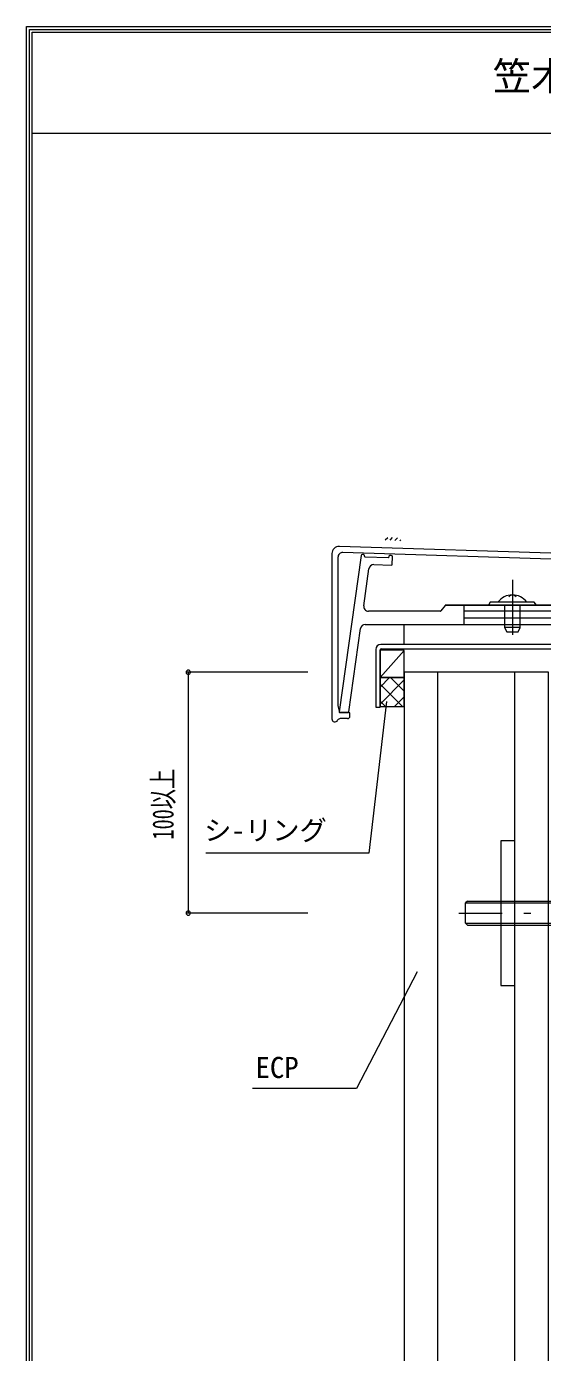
# Model space of a CAD drawing. Units: millimetres, scale not verified. Extents: x -1209 to 1209, y -852 to 852.
# Drawn here: x -1209 to -995, y 302 to 852 of the extents above; entities that cross this region are included whole.
import ezdxf
from ezdxf.enums import TextEntityAlignment as Align

# ---------------------------------------------------------------- set-up
doc = ezdxf.new("R2010")
doc.units = ezdxf.units.MM
doc.header["$LTSCALE"] = 3
doc.linetypes.add('USER4', pattern=[13, 6, -3, 1, -3])
doc.linetypes.add('USER8', pattern=[3, 0.5, -2.5])
for name, color, linetype, lineweight in [('0-1_0-0WAKU', 7, 'Continuous', 18), ('0-2_0-1AL', 5, 'Continuous', 18), ('0-3_0-2SUNPO', 7, 'Continuous', 18), ('0-5_0-4KANAMONO', 6, 'Continuous', 18), ('0-6_0-5FUKUSIZA', 3, 'Continuous', 18), ('0-A_0-ASIAGE', 4, 'Continuous', 18), ('0-B_F-F_J_ADD', 7, 'USER8', 18)]:
    doc.layers.add(name, color=color, linetype=linetype, lineweight=lineweight)
doc.styles.add('ＭＳ ゴシック', font='')
doc.styles.get('ＭＳ ゴシック').set_extended_font_data('MS Gothic')

msp = doc.modelspace()

# ---------------------------------------------------------------- linework, layer by layer
at = {"layer": '0-1_0-0WAKU'}
for p, q in [((-1209.414, 852.414), (1209.414, 852.414)), ((-1209.414, -852.414), (-1209.414, 852.414)), ((-1208.207, 851.207), (1208.207, 851.207)), ((-1208.207, -851.207), (-1208.207, 851.207)), ((-1207, 850), (1207, 850)), ((-1207, -850), (-1207, 850)), ((-1207, 808.159), (1207, 808.159))]:
    msp.add_line(p, q, dxfattribs=at)
at = {"layer": '0-2_0-1AL'}
for p, q in [((-1038.507, 107.048), (-1038.507, 584.293)), ((-1006.507, 107.048), (-1006.507, 584.293))]:
    msp.add_line(p, q, dxfattribs=at)
msp.add_lwpolyline([(-992.507, 107.048), (-992.507, 584.293), (-1052.507, 584.293), (-1052.507, 107.048)], dxfattribs=at)
at = {"layer": '0-3_0-2SUNPO'}
for p, q in [((-1092.507, 584.293), (-1143.197, 584.293)), ((-1142.197, 584.293), (-1142.197, 484.293)), ((-1092.507, 484.293), (-1143.197, 484.293)), ((-1047.047, 459.864), (-1072.284, 411.532)), ((-1072.284, 411.532), (-1115.444, 411.532))]:
    msp.add_line(p, q, dxfattribs=at)
at = {"layer": '0-3_0-2SUNPO', "linetype": 'USER4'}
msp.add_line((-1029.808, 484.293), (-967.062, 484.293), dxfattribs=at)
at = {"layer": '0-3_0-2SUNPO'}
msp.add_lwpolyline([(-1059.838, 572.192), (-1067.17, 509.214), (-1134.925, 509.214)], dxfattribs=at)
for centre, start, end in [((-1142.197, 584.293), 90, 270), ((-1142.197, 584.293), 270, 90), ((-1142.197, 484.293), 90, 270), ((-1142.197, 484.293), 270, 90)]:
    msp.add_arc(centre, 0.875, start, end, dxfattribs=at)
at = {"layer": '0-5_0-4KANAMONO'}
for p, q in [((-1026.207, 489.293), (-1027.007, 488.493)), ((-1027.007, 488.493), (-1015.507, 488.493)), ((-1027.007, 480.093), (-1027.007, 488.493)), ((-1026.207, 489.293), (-1015.507, 489.293)), ((-1015.507, 489.293), (-986.507, 489.293)), ((-1015.507, 488.493), (-986.507, 488.493)), ((-1026.207, 479.293), (-1027.007, 480.093))]:
    msp.add_line(p, q, dxfattribs=at)
msp.add_lwpolyline([(-1012.342, 454.293), (-1006.507, 454.293), (-1006.507, 514.293), (-1012.342, 514.293)], close=True, dxfattribs=at)
for points in [[(-1027.007, 480.093), (-1015.507, 480.093), (-986.507, 480.093)], [(-1026.207, 479.293), (-1015.507, 479.293), (-986.507, 479.293)]]:
    msp.add_lwpolyline(points, dxfattribs=at)
at = {"layer": '0-6_0-5FUKUSIZA'}
for p, q in [((-1062.505, 578.167), (-1058.558, 582.114)), ((-1062.505, 571.096), (-1052.507, 581.094)), ((-1053.143, 570.013), (-1062.505, 579.375)), ((-1052.507, 576.448), (-1058.173, 582.114)), ((-1056.516, 570.013), (-1052.507, 574.023)), ((-1060.214, 570.013), (-1062.505, 572.304))]:
    msp.add_line(p, q, dxfattribs=at)
for points in [[(-1062.505, 582.114), (-1052.507, 593.298), (-1062.505, 593.414)], [(-1062.505, 570.013), (-1052.507, 570.013), (-1052.507, 582.114), (-1062.505, 582.114)]]:
    msp.add_lwpolyline(points, close=True, dxfattribs=at)
msp.add_lwpolyline([(-1062.505, 582.114), (-1052.507, 582.114), (-1052.507, 593.298)], dxfattribs=at)
at = {"layer": '0-A_0-ASIAGE'}
for p, q in [((-1082.507, 633.544), (-1082.507, 564.908)), ((-684.253, 623.714), (-1079.396, 636.542)), ((-686.933, 621.32), (-1077.933, 633.986)), ((-1080.007, 631.987), (-1080.007, 570.557)), ((-1070.4, 632.711), (-1079.504, 567.9)), ((-1069.386, 633.125), (-1069.888, 633.142)), ((-1068.923, 632.442), (-1068.907, 632.556)), ((-1059.153, 631.796), (-1068.635, 632.101)), ((-1065.081, 628.985), (-1057.751, 628.75)), ((-1058.838, 632.286), (-1058.844, 632.087)), ((-1057.822, 632.754), (-1058.322, 632.77)), ((-1057.441, 629.04), (-1057.338, 632.238)), ((-1069.279, 611.936), (-1067.125, 627.264)), ((-1007.507, 622.602), (-1007.507, 599.786)), ((-1035.497, 612.045), (-1037.317, 609.771)), ((-947.551, 612.158), (-1035.263, 612.158)), ((-1027.507, 604.158), (-1027.507, 612.158)), ((-1037.551, 609.658), (-1067.298, 609.658)), ((-957.507, 609.658), (-1027.507, 609.658)), ((-1027.507, 606.908), (-957.507, 606.908)), ((-1075.477, 567.816), (-1070.613, 602.436)), ((-1068.633, 604.158), (-696.848, 604.158)), ((-1004.257, 602.875), (-1010.757, 602.875)), ((-702.799, 595.79), (-1062.225, 595.79)), ((-1062.005, 594.07), (-703.019, 594.07)), ((-1080.007, 570.557), (-1079.418, 567.557)), ((-1075.307, 567.557), (-1079.418, 567.557)), ((-1079.207, 567.558), (-1075.774, 567.558)), ((-1075.007, 566.057), (-1075.007, 567.257)), ((-1076.007, 565.057), (-1079.012, 565.057))]:
    msp.add_line(p, q, dxfattribs=at)
for points in [[(-1035.507, 612.158), (-947.507, 612.158), (-945.507, 609.658)], [(-1010.757, 612.158), (-1010.757, 602.875), (-1009.83, 601.129), (-1005.184, 601.129), (-1004.257, 602.875), (-1004.257, 612.158)], [(-1052.507, 595.79), (-1052.507, 604.158), (-722.507, 604.158), (-722.507, 595.79)], [(-1064.225, 593.79), (-1064.225, 569.791), (-1062.505, 569.791), (-1062.505, 593.57)]]:
    msp.add_lwpolyline(points, dxfattribs=at)
msp.add_lwpolyline([(-1016.81, 613.403), (-1017.507, 612.158), (-997.507, 612.158), (-998.434, 613.403)], close=True, dxfattribs=at)
for centre, radius, start, end in [((-1079.507, 633.544), 3, 87.87285, 180), ((-1078.007, 631.987), 2, 87.87285, 180), ((-1069.904, 632.642), 0.5, 88.16072, 172.00356), ((-1069.402, 632.626), 0.5, 352.00356, 88.16072), ((-1068.626, 632.401), 0.3, 172.00356, 268.16072), ((-1065.145, 626.986), 2, 88.16072, 172.00356), ((-1059.144, 632.096), 0.3, 268.16072, 358.16072), ((-1058.338, 632.27), 0.5, 88.16072, 178.16072), ((-1057.838, 632.254), 0.5, 358.16072, 88.16072), ((-1057.741, 629.05), 0.3, 268.16072, 358.16072), ((-1067.298, 611.658), 2, 172.00356, 270), ((-1035.263, 611.858), 0.3, 90, 141.34019), ((-1007.507, 608.953), 7.471, 36.56394, 143.43606), ((-1006.84, 613.498), 3.001, 102.84638, 136.68975), ((-1008.174, 613.498), 3.001, 43.31025, 77.15362), ((-1037.551, 609.958), 0.3, 270, 321.34019), ((-1068.633, 602.158), 2, 90, 172.00356), ((-1062.225, 593.79), 2, 90, 180), ((-1062.005, 593.57), 0.5, 90, 180), ((-1079.207, 567.858), 0.3, 172.00356, 270), ((-1075.774, 567.858), 0.3, 270, 352.00356), ((-1075.307, 567.257), 0.3, 0, 90), ((-1081.257, 564.908), 1.25, 180, 333.8912), ((-1079.012, 563.807), 1.25, 90, 153.8912), ((-1076.007, 566.057), 1, 270, 0)]:
    msp.add_arc(centre, radius, start, end, dxfattribs=at)
at = {"layer": '0-B_F-F_J_ADD'}
for p, q in [((-1060.351, 639.235), (-1059.174, 640.412)), ((-1058.337, 639.128), (-1057.157, 640.308)), ((-1056.323, 639.021), (-1055.14, 640.204)), ((-1054.308, 638.914), (-1053.918, 639.304))]:
    msp.add_line(p, q, dxfattribs=at)

# ---------------------------------------------------------------- texts
at = {"layer": '0-1_0-0WAKU', "style": 'ＭＳ ゴシック'}
msp.add_text('笠木部垂直断面詳細図', height=11.72, dxfattribs=at).set_placement((-1015.7, 822.385), align=Align.BOTTOM_LEFT)
at = {"layer": '0-3_0-2SUNPO', "style": 'ＭＳ ゴシック', "width": 0.7}
msp.add_text('100以上', height=8.798, rotation=90, dxfattribs=at).set_placement((-1145.669, 514.846), align=Align.BOTTOM_LEFT)
at = {"layer": '0-3_0-2SUNPO', "style": 'ＭＳ ゴシック'}
for s, height, p in [('シ-リング', 8.303, (-1135.604, 512.02)), ('ECP', 8.791, (-1114.26, 413.17))]:
    msp.add_text(s, height=height, dxfattribs=at).set_placement(p, align=Align.BOTTOM_LEFT)

doc.saveas('drawing.dxf')
